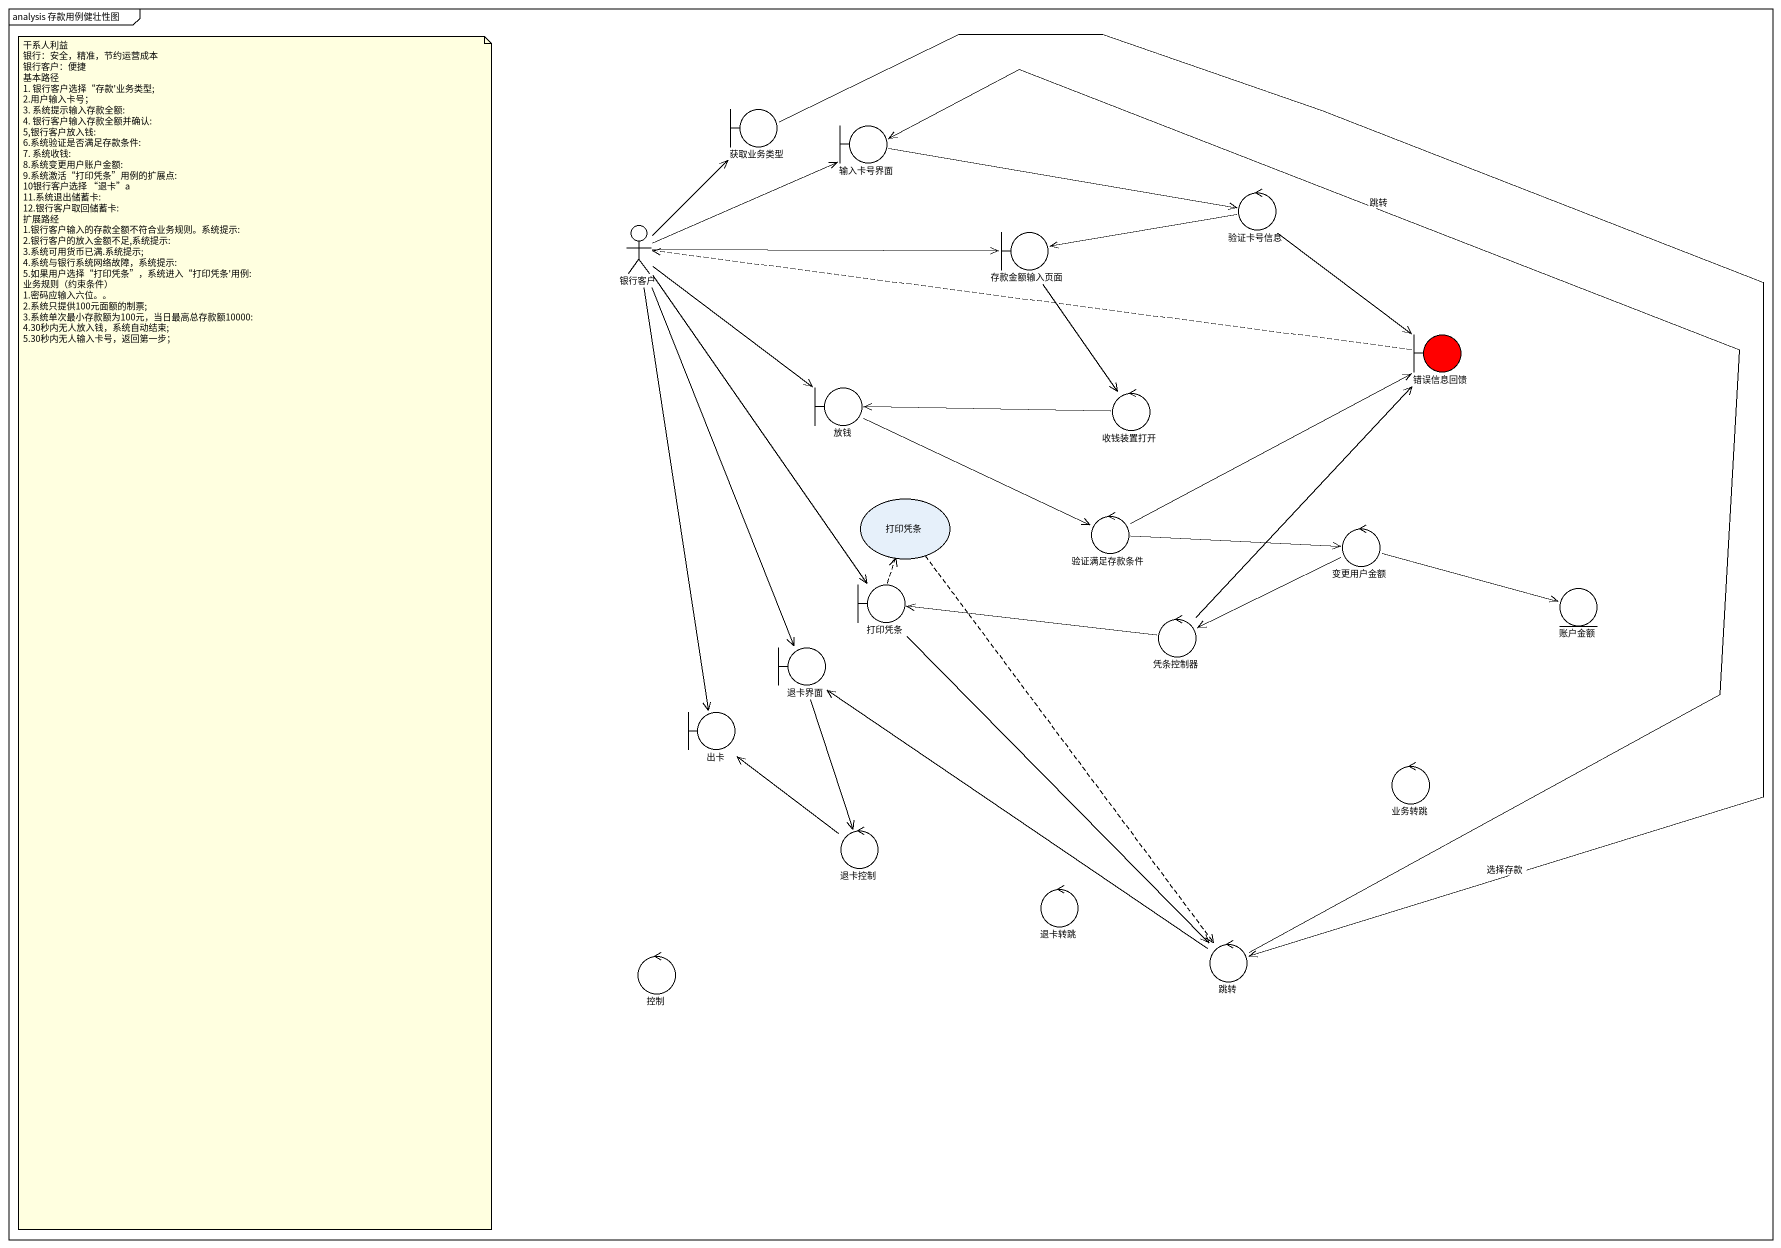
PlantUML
@startuml
mainframe analysis 存款用例健壮性图
boundary 获取业务类型
boundary 输入卡号界面
control 验证卡号信息
actor 银行客户
boundary 存款金额输入页面
boundary 错误信息回馈 #FF0000
boundary 放钱
control 收钱装置打开
usecase 打印凭条
control 验证满足存款条件
control 变更用户金额
boundary "打印凭条" as 打印凭条_2
control 凭条控制器
entity 账户金额
boundary 退卡界面
boundary 出卡
control 业务转跳
control 退卡控制
control 退卡转跳
control 控制
control 跳转
获取业务类型 --> 跳转 : 选择存款
输入卡号界面 -right-> 验证卡号信息
验证卡号信息 -left-> 存款金额输入页面
验证卡号信息 --> 错误信息回馈
银行客户 -up-> 获取业务类型
银行客户 -up-> 输入卡号界面
银行客户 -right-> 存款金额输入页面
银行客户 -right-> 放钱
银行客户 --> 打印凭条_2
银行客户 --> 退卡界面
银行客户 --> 出卡
存款金额输入页面 --> 收钱装置打开
错误信息回馈 .left.> 银行客户
放钱 -right-> 验证满足存款条件
收钱装置打开 -left-> 放钱
打印凭条 ..> 跳转
验证满足存款条件 -right-> 错误信息回馈
验证满足存款条件 -right-> 变更用户金额
变更用户金额 -left-> 凭条控制器
变更用户金额 -right-> 账户金额
打印凭条_2 .up.> 打印凭条
打印凭条_2 --> 跳转
凭条控制器 -up-> 错误信息回馈
凭条控制器 -left-> 打印凭条_2
退卡界面 --> 退卡控制
退卡控制 -up-> 出卡
跳转 -up-> 输入卡号界面 : 跳转
跳转 -up-> 退卡界面
note as N1
  干系人利益
  银行：安全，精准，节约运营成本
  银行客户：便捷
  基本路径
  1. 银行客户选择“存款'业务类型;
  2.用户输入卡号；
  3. 系统提示输入存款全额:
  4. 银行客户输入存款全额并确认:
  5,银行客户放入钱:
  6.系统验证是否满足存款条件:
  7. 系统收钱:
  8.系统变更用户账户金额:
  9.系统激活“打印凭条”用例的扩展点:
  10银行客户选择 “退卡”a
  11.系统退出储蓄卡:
  12.银行客户取回储蓄卡:
  扩展路经
  1.银行客户输入的存款全额不符合业务规则。系统提示:
  2.银行客户的放入金额不足,系统提示:
  3.系统可用货币已满.系统提示;
  4.系统与银行系统网络故障，系统提示:
  5.如果用户选择“打印凭条”，系统进入“打印凭条'用例:
  业务规则（约束条件）
  1.密码应输入六位。。
  2.系统只提供100元面额的制票;
  3.系统单次最小存款额为100元，当日最高总存款额10000:
  4.30秒内无人放入钱，系统自动结束;
  5.30秒内无人输入卡号，返回第一步；
end note
@enduml
